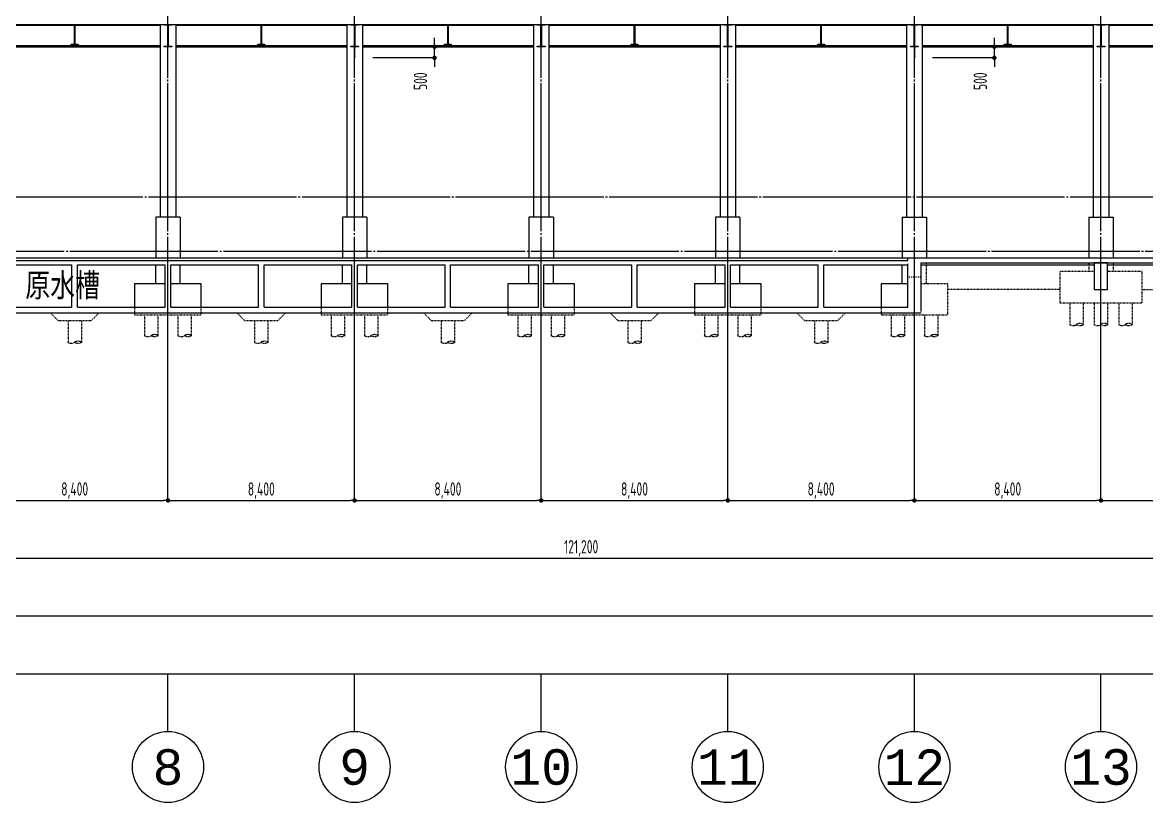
# Model space of a CAD drawing. Header units: millimetres. Extents: x -32710 to 654186, y -254124 to 420220.
# Drawn here: x 82650 to 133250, y 358700 to 393818 of the extents above; entities that cross this region are included whole.
import ezdxf
from ezdxf.enums import TextEntityAlignment as Align

# ---------------------------------------------------------------- set-up
doc = ezdxf.new("R2010")
doc.units = ezdxf.units.MM
doc.header["$LTSCALE"] = 1000
doc.linetypes.add('TPH12-SEC-@E$0$CENTERK5', pattern=[6.916, 6.667, -0.083, 0.083, -0.083])
doc.linetypes.add('TPH12-SEC-@E$0$DOTK1', pattern=[0.1, 0.05, -0.05])
for name, color, linetype in [('TPH12-SEC-@E$0$FLAG', 252, 'Continuous'), ('TPH12-SEC-@E$0$H-SIN', 252, 'TPH12-SEC-@E$0$CENTERK5'), ('TPH12-SEC-@E$0$KABE1', 252, 'Continuous'), ('TPH12-SEC-@E$0$KABE3', 252, 'Continuous'), ('TPH12-SEC-@E$0$KABED', 252, 'TPH12-SEC-@E$0$DOTK1'), ('TPH12-SEC-@E$0$SIAGE1', 252, 'Continuous'), ('TPH12-SEC-@E$0$SIAGE3', 252, 'Continuous'), ('TPH12-SEC-@E$0$SIN-M', 252, 'Continuous'), ('TPH12-SEC-@E$0$STEEL2', 252, 'Continuous'), ('TPH12-SEC-@E$0$STEEL3', 252, 'Continuous'), ('TPH12-SEC-@E$0$SUGATA3', 252, 'Continuous'), ('TPH12-SEC-@E$0$SUGATAD', 252, 'TPH12-SEC-@E$0$DOTK1'), ('TPH12-SEC-@E$0$TEXT2', 252, 'Continuous')]:
    doc.layers.add(name, color=color, linetype=linetype)
doc.styles.add('TPH12-SEC-@E$0$ATS', font='monotxt', dxfattribs={"bigfont": 'BIGFONT'})
doc.styles.add('TPH12-SEC-@E$0$dim-txt', font='isocp.shx', dxfattribs={"width": 0.7, "bigfont": 'chineset.shx'})
doc.styles.add('TPH12-SEC-@E$0$TEXT', font='romans.shx', dxfattribs={"width": 0.85, "bigfont": 'BIGFONT.shx'})
doc.dimstyles.new('TPH12-SEC-@E$0$ARCH-dim-2000', dxfattribs={"dimscale": 2000, "dimtxt": 0.3, "dimasz": 0.1, "dimexe": 0.1, "dimexo": 0.1, "dimgap": 0.05, "dimtad": 1, "dimdec": 0, "dimrnd": 0.1, "dimdsep": 46, "dimlunit": 6, "dimtxsty": 'TPH12-SEC-@E$0$dim-txt', "dimblk": 'TPH12-SEC-@E$0$_Dot', "dimblk1": 'TPH12-SEC-@E$0$_Origin', "dimblk2": 'TPH12-SEC-@E$0$_Origin', "dimcen": 2, "dimclrd": 256, "dimclre": 256, "dimclrt": 256, "dimadec": 0, "dimazin": 0, "dimtfac": 1, "dimtdec": 1, "dimtix": 1, "dimtmove": 2, "dimatfit": 3, "dimldrblk": 'TPH12-SEC-@E$0$_Origin', "dimfxl": 1, "dimtvp": 1, "dimtolj": 1, "dimarcsym": 0})

# ---------------------------------------------------------------- blocks, each defined once
blk = doc.blocks.new('TPH12-SEC-@E$0$_Dot')
at = {"color": 0, "linetype": 'ByBlock', "lineweight": -2}
blk.add_line((-0.5, 0), (-1, 0), dxfattribs=at)
at = {"color": 0, "linetype": 'ByBlock', "const_width": 0.5}
blk.add_lwpolyline([(-0.25, 0, 1), (0.25, 0, 1)], format="xyb", close=True, dxfattribs=at)
blk = doc.blocks.new('*D2598')
at = {"layer": 'DEFPOINTS', "color": 0, "transparency": 16777216}
for p in [(29200, 364500), (290800, 364500), (290800, 364500)]:
    blk.add_point(p, dxfattribs=at)
at = {"layer": 'TPH12-SEC-@E$0$SIN-M', "lineweight": -2, "transparency": 16777216}
blk.add_line((29400, 364500), (290600, 364500), dxfattribs=at)
at = {"layer": 'TPH12-SEC-@E$0$SIN-M', "lineweight": -2, "transparency": 16777216, "xscale": 200, "yscale": 200, "zscale": 200, "rotation": 180}
blk.add_blockref('TPH12-SEC-@E$0$_Dot', (29200, 364500), dxfattribs=at)
at = {"layer": 'TPH12-SEC-@E$0$SIN-M', "lineweight": -2, "transparency": 16777216, "xscale": 200, "yscale": 200, "zscale": 200}
blk.add_blockref('TPH12-SEC-@E$0$_Dot', (290800, 364500), dxfattribs=at)
at = {"layer": 'TPH12-SEC-@E$0$SIN-M', "transparency": 16777216, "insert": (160000, 364945), "char_height": 600, "attachment_point": 5, "style": 'TPH12-SEC-@E$0$dim-txt'}
blk.add_mtext('\\A1;261,600', dxfattribs=at)
blk = doc.blocks.new('TPH12-SEC-@E$0$_Origin')
at = {"color": 0, "linetype": 'ByBlock', "lineweight": -2}
blk.add_line((0, 0), (-1, 0), dxfattribs=at)
blk.add_circle((0, 0), 0.5, dxfattribs=at)
blk = doc.blocks.new('*D2580')
at = {"layer": 'DEFPOINTS', "color": 0, "transparency": 16777216}
for p in [(47200, 369700), (168400, 369700), (168400, 369700)]:
    blk.add_point(p, dxfattribs=at)
at = {"layer": 'TPH12-SEC-@E$0$SIN-M', "lineweight": -2, "transparency": 16777216}
blk.add_line((47400, 369700), (168200, 369700), dxfattribs=at)
at = {"layer": 'TPH12-SEC-@E$0$SIN-M', "lineweight": -2, "transparency": 16777216, "xscale": 200, "yscale": 200, "zscale": 200, "rotation": 180}
blk.add_blockref('TPH12-SEC-@E$0$_Dot', (47200, 369700), dxfattribs=at)
at = {"layer": 'TPH12-SEC-@E$0$SIN-M', "lineweight": -2, "transparency": 16777216, "xscale": 200, "yscale": 200, "zscale": 200}
blk.add_blockref('TPH12-SEC-@E$0$_Dot', (168400, 369700), dxfattribs=at)
at = {"layer": 'TPH12-SEC-@E$0$SIN-M', "transparency": 16777216, "insert": (107800, 370145), "char_height": 600, "attachment_point": 5, "style": 'TPH12-SEC-@E$0$dim-txt'}
blk.add_mtext('\\A1;121,200', dxfattribs=at)
blk = doc.blocks.new('*D2583')
at = {"layer": 'DEFPOINTS', "color": 0, "transparency": 16777216}
for p in [(47200, 367100), (272800, 367100), (272800, 367100)]:
    blk.add_point(p, dxfattribs=at)
at = {"layer": 'TPH12-SEC-@E$0$SIN-M', "lineweight": -2, "transparency": 16777216}
blk.add_line((47400, 367100), (272600, 367100), dxfattribs=at)
at = {"layer": 'TPH12-SEC-@E$0$SIN-M', "lineweight": -2, "transparency": 16777216, "xscale": 200, "yscale": 200, "zscale": 200, "rotation": 180}
blk.add_blockref('TPH12-SEC-@E$0$_Dot', (47200, 367100), dxfattribs=at)
at = {"layer": 'TPH12-SEC-@E$0$SIN-M', "lineweight": -2, "transparency": 16777216, "xscale": 200, "yscale": 200, "zscale": 200}
blk.add_blockref('TPH12-SEC-@E$0$_Dot', (272800, 367100), dxfattribs=at)
at = {"layer": 'TPH12-SEC-@E$0$SIN-M', "transparency": 16777216, "insert": (160000, 367545), "char_height": 600, "attachment_point": 5, "style": 'TPH12-SEC-@E$0$dim-txt'}
blk.add_mtext('\\A1;225,600', dxfattribs=at)
blk = doc.blocks.new('*D2588')
at = {"layer": 'DEFPOINTS', "color": 0, "transparency": 16777216}
for p in [(80800, 372300), (89200, 372300), (89200, 372300)]:
    blk.add_point(p, dxfattribs=at)
at = {"layer": 'TPH12-SEC-@E$0$SIN-M', "lineweight": -2, "transparency": 16777216}
blk.add_line((81000, 372300), (89000, 372300), dxfattribs=at)
at = {"layer": 'TPH12-SEC-@E$0$SIN-M', "lineweight": -2, "transparency": 16777216, "xscale": 200, "yscale": 200, "zscale": 200, "rotation": 180}
blk.add_blockref('TPH12-SEC-@E$0$_Dot', (80800, 372300), dxfattribs=at)
at = {"layer": 'TPH12-SEC-@E$0$SIN-M', "lineweight": -2, "transparency": 16777216, "xscale": 200, "yscale": 200, "zscale": 200}
blk.add_blockref('TPH12-SEC-@E$0$_Dot', (89200, 372300), dxfattribs=at)
at = {"layer": 'TPH12-SEC-@E$0$SIN-M', "transparency": 16777216, "insert": (85000, 372745), "char_height": 600, "attachment_point": 5, "style": 'TPH12-SEC-@E$0$dim-txt'}
blk.add_mtext('\\A1;8,400', dxfattribs=at)
blk = doc.blocks.new('*D2589')
at = {"layer": 'DEFPOINTS', "color": 0, "transparency": 16777216}
for p in [(89200, 372300), (97600, 372300), (97600, 372300)]:
    blk.add_point(p, dxfattribs=at)
at = {"layer": 'TPH12-SEC-@E$0$SIN-M', "lineweight": -2, "transparency": 16777216}
blk.add_line((89400, 372300), (97400, 372300), dxfattribs=at)
at = {"layer": 'TPH12-SEC-@E$0$SIN-M', "lineweight": -2, "transparency": 16777216, "xscale": 200, "yscale": 200, "zscale": 200, "rotation": 180}
blk.add_blockref('TPH12-SEC-@E$0$_Dot', (89200, 372300), dxfattribs=at)
at = {"layer": 'TPH12-SEC-@E$0$SIN-M', "lineweight": -2, "transparency": 16777216, "xscale": 200, "yscale": 200, "zscale": 200}
blk.add_blockref('TPH12-SEC-@E$0$_Dot', (97600, 372300), dxfattribs=at)
at = {"layer": 'TPH12-SEC-@E$0$SIN-M', "transparency": 16777216, "insert": (93400, 372745), "char_height": 600, "attachment_point": 5, "style": 'TPH12-SEC-@E$0$dim-txt'}
blk.add_mtext('\\A1;8,400', dxfattribs=at)
blk = doc.blocks.new('*D2590')
at = {"layer": 'DEFPOINTS', "color": 0, "transparency": 16777216}
for p in [(97600, 372300), (106000, 372300), (106000, 372300)]:
    blk.add_point(p, dxfattribs=at)
at = {"layer": 'TPH12-SEC-@E$0$SIN-M', "lineweight": -2, "transparency": 16777216}
blk.add_line((97800, 372300), (105800, 372300), dxfattribs=at)
at = {"layer": 'TPH12-SEC-@E$0$SIN-M', "lineweight": -2, "transparency": 16777216, "xscale": 200, "yscale": 200, "zscale": 200, "rotation": 180}
blk.add_blockref('TPH12-SEC-@E$0$_Dot', (97600, 372300), dxfattribs=at)
at = {"layer": 'TPH12-SEC-@E$0$SIN-M', "lineweight": -2, "transparency": 16777216, "xscale": 200, "yscale": 200, "zscale": 200}
blk.add_blockref('TPH12-SEC-@E$0$_Dot', (106000, 372300), dxfattribs=at)
at = {"layer": 'TPH12-SEC-@E$0$SIN-M', "transparency": 16777216, "insert": (101800, 372745), "char_height": 600, "attachment_point": 5, "style": 'TPH12-SEC-@E$0$dim-txt'}
blk.add_mtext('\\A1;8,400', dxfattribs=at)
blk = doc.blocks.new('*D2591')
at = {"layer": 'DEFPOINTS', "color": 0, "transparency": 16777216}
for p in [(106000, 372300), (114400, 372300), (114400, 372300)]:
    blk.add_point(p, dxfattribs=at)
at = {"layer": 'TPH12-SEC-@E$0$SIN-M', "lineweight": -2, "transparency": 16777216}
blk.add_line((106200, 372300), (114200, 372300), dxfattribs=at)
at = {"layer": 'TPH12-SEC-@E$0$SIN-M', "lineweight": -2, "transparency": 16777216, "xscale": 200, "yscale": 200, "zscale": 200, "rotation": 180}
blk.add_blockref('TPH12-SEC-@E$0$_Dot', (106000, 372300), dxfattribs=at)
at = {"layer": 'TPH12-SEC-@E$0$SIN-M', "lineweight": -2, "transparency": 16777216, "xscale": 200, "yscale": 200, "zscale": 200}
blk.add_blockref('TPH12-SEC-@E$0$_Dot', (114400, 372300), dxfattribs=at)
at = {"layer": 'TPH12-SEC-@E$0$SIN-M', "transparency": 16777216, "insert": (110200, 372745), "char_height": 600, "attachment_point": 5, "style": 'TPH12-SEC-@E$0$dim-txt'}
blk.add_mtext('\\A1;8,400', dxfattribs=at)
blk = doc.blocks.new('*D2592')
at = {"layer": 'DEFPOINTS', "color": 0, "transparency": 16777216}
for p in [(114400, 372300), (122800, 372300), (122800, 372300)]:
    blk.add_point(p, dxfattribs=at)
at = {"layer": 'TPH12-SEC-@E$0$SIN-M', "lineweight": -2, "transparency": 16777216}
blk.add_line((114600, 372300), (122600, 372300), dxfattribs=at)
at = {"layer": 'TPH12-SEC-@E$0$SIN-M', "lineweight": -2, "transparency": 16777216, "xscale": 200, "yscale": 200, "zscale": 200, "rotation": 180}
blk.add_blockref('TPH12-SEC-@E$0$_Dot', (114400, 372300), dxfattribs=at)
at = {"layer": 'TPH12-SEC-@E$0$SIN-M', "lineweight": -2, "transparency": 16777216, "xscale": 200, "yscale": 200, "zscale": 200}
blk.add_blockref('TPH12-SEC-@E$0$_Dot', (122800, 372300), dxfattribs=at)
at = {"layer": 'TPH12-SEC-@E$0$SIN-M', "transparency": 16777216, "insert": (118600, 372745), "char_height": 600, "attachment_point": 5, "style": 'TPH12-SEC-@E$0$dim-txt'}
blk.add_mtext('\\A1;8,400', dxfattribs=at)
blk = doc.blocks.new('*D2593')
at = {"layer": 'DEFPOINTS', "color": 0, "transparency": 16777216}
for p in [(122800, 372300), (131200, 372300), (131200, 372300)]:
    blk.add_point(p, dxfattribs=at)
at = {"layer": 'TPH12-SEC-@E$0$SIN-M', "lineweight": -2, "transparency": 16777216}
blk.add_line((123000, 372300), (131000, 372300), dxfattribs=at)
at = {"layer": 'TPH12-SEC-@E$0$SIN-M', "lineweight": -2, "transparency": 16777216, "xscale": 200, "yscale": 200, "zscale": 200, "rotation": 180}
blk.add_blockref('TPH12-SEC-@E$0$_Dot', (122800, 372300), dxfattribs=at)
at = {"layer": 'TPH12-SEC-@E$0$SIN-M', "lineweight": -2, "transparency": 16777216, "xscale": 200, "yscale": 200, "zscale": 200}
blk.add_blockref('TPH12-SEC-@E$0$_Dot', (131200, 372300), dxfattribs=at)
at = {"layer": 'TPH12-SEC-@E$0$SIN-M', "transparency": 16777216, "insert": (127000, 372745), "char_height": 600, "attachment_point": 5, "style": 'TPH12-SEC-@E$0$dim-txt'}
blk.add_mtext('\\A1;8,400', dxfattribs=at)
blk = doc.blocks.new('*D2594')
at = {"layer": 'DEFPOINTS', "color": 0, "transparency": 16777216}
for p in [(131200, 372300), (139600, 372300), (139600, 372300)]:
    blk.add_point(p, dxfattribs=at)
at = {"layer": 'TPH12-SEC-@E$0$SIN-M', "lineweight": -2, "transparency": 16777216}
blk.add_line((131400, 372300), (139400, 372300), dxfattribs=at)
at = {"layer": 'TPH12-SEC-@E$0$SIN-M', "lineweight": -2, "transparency": 16777216, "xscale": 200, "yscale": 200, "zscale": 200, "rotation": 180}
blk.add_blockref('TPH12-SEC-@E$0$_Dot', (131200, 372300), dxfattribs=at)
at = {"layer": 'TPH12-SEC-@E$0$SIN-M', "lineweight": -2, "transparency": 16777216, "xscale": 200, "yscale": 200, "zscale": 200}
blk.add_blockref('TPH12-SEC-@E$0$_Dot', (139600, 372300), dxfattribs=at)
at = {"layer": 'TPH12-SEC-@E$0$SIN-M', "transparency": 16777216, "insert": (135400, 372745), "char_height": 600, "attachment_point": 5, "style": 'TPH12-SEC-@E$0$dim-txt'}
blk.add_mtext('\\A1;8,400', dxfattribs=at)
blk = doc.blocks.new('*D2627')
at = {"layer": 'DEFPOINTS', "color": 0, "transparency": 16777216}
for p in [(101201, 392725), (101201, 392725), (101201, 392225)]:
    blk.add_point(p, dxfattribs=at)
at = {"layer": 'TPH12-SEC-@E$0$SIN-M', "lineweight": -2, "transparency": 16777216}
for p, q in [((101201, 392925), (101201, 393125)), ((101201, 392225), (101201, 392725)), ((101201, 392025), (101201, 391825))]:
    blk.add_line(p, q, dxfattribs=at)
at = {"layer": 'TPH12-SEC-@E$0$SIN-M', "lineweight": -2, "transparency": 16777216, "xscale": 200, "yscale": 200, "zscale": 200}
for p, rotation in [((101201, 392725), 270), ((101201, 392225), 90)]:
    blk.add_blockref('TPH12-SEC-@E$0$_Dot', p, dxfattribs=dict(at, rotation=rotation))
at = {"layer": 'TPH12-SEC-@E$0$SIN-M', "transparency": 16777216, "insert": (100566, 391175), "char_height": 600, "attachment_point": 5, "rotation": 90, "style": 'TPH12-SEC-@E$0$dim-txt'}
blk.add_mtext('\\A1;500', dxfattribs=at)
blk = doc.blocks.new('*D2628')
at = {"layer": 'DEFPOINTS', "color": 0, "transparency": 16777216}
for p in [(126401, 392725), (126401, 392725), (126401, 392225)]:
    blk.add_point(p, dxfattribs=at)
at = {"layer": 'TPH12-SEC-@E$0$SIN-M', "lineweight": -2, "transparency": 16777216}
for p, q in [((126401, 392925), (126401, 393125)), ((126401, 392225), (126401, 392725)), ((126401, 392025), (126401, 391825))]:
    blk.add_line(p, q, dxfattribs=at)
at = {"layer": 'TPH12-SEC-@E$0$SIN-M', "lineweight": -2, "transparency": 16777216, "xscale": 200, "yscale": 200, "zscale": 200}
for p, rotation in [((126401, 392725), 270), ((126401, 392225), 90)]:
    blk.add_blockref('TPH12-SEC-@E$0$_Dot', p, dxfattribs=dict(at, rotation=rotation))
at = {"layer": 'TPH12-SEC-@E$0$SIN-M', "transparency": 16777216, "insert": (125766, 391175), "char_height": 600, "attachment_point": 5, "rotation": 90, "style": 'TPH12-SEC-@E$0$dim-txt'}
blk.add_mtext('\\A1;500', dxfattribs=at)
blk = doc.blocks.new('TPH12-SEC-@E')
at = {"layer": 'TPH12-SEC-@E$0$FLAG'}
for p, q in [((89200, 361900), (89200, 364500)), ((97600, 361900), (97600, 364500)), ((106000, 361900), (106000, 364500)), ((114400, 361900), (114400, 364500)), ((122800, 361900), (122800, 364500)), ((131200, 361900), (131200, 364500))]:
    blk.add_line(p, q, dxfattribs=at)
for centre in [(89200, 360300), (97600, 360300), (106000, 360300), (114400, 360300), (122800, 360300), (131200, 360300)]:
    blk.add_circle(centre, 1600, dxfattribs=at)
at = {"layer": 'TPH12-SEC-@E$0$H-SIN'}
for p, q in [((89200, 377500), (89200, 414000)), ((97600, 377500), (97600, 414000)), ((106000, 377500), (106000, 414000)), ((114400, 377500), (114400, 414000)), ((122800, 377500), (122800, 414000)), ((131200, 377500), (131200, 414000)), ((274800, 385950), (45200, 385950)), ((298929.6, 383500), (18729.6, 383500))]:
    blk.add_line(p, q, dxfattribs=at)
at = {"layer": 'TPH12-SEC-@E$0$KABE1'}
for p, q in [((47000, 393725), (273000, 393725)), ((80925, 382900), (84875, 382900)), ((84875, 381000), (84875, 382900)), ((85125, 381000), (85125, 382900)), ((85125, 382900), (89075, 382900)), ((89075, 381000), (89075, 382900)), ((89325, 381000), (89325, 382900)), ((89325, 382900), (93275, 382900)), ((93275, 381000), (93275, 382900)), ((93525, 381000), (93525, 382900)), ((93525, 382900), (97475, 382900)), ((97475, 381000), (97475, 382900)), ((97725, 381000), (97725, 382900)), ((97725, 382900), (101675, 382900)), ((101675, 381000), (101675, 382900)), ((101925, 381000), (101925, 382900)), ((101925, 382900), (105875, 382900)), ((105875, 381000), (105875, 382900)), ((106125, 381000), (106125, 382900)), ((106125, 382900), (110075, 382900)), ((110075, 381000), (110075, 382900)), ((110325, 381000), (110325, 382900)), ((110325, 382900), (114275, 382900)), ((114275, 381000), (114275, 382900)), ((114525, 381000), (114525, 382900)), ((114525, 382900), (118475, 382900)), ((118475, 381000), (118475, 382900)), ((118725, 381000), (118725, 382900)), ((118725, 382900), (122500, 382900)), ((122500, 381000), (122500, 382900)), ((123100, 383000), (147700, 383000)), ((123100, 380800), (123100, 383000)), ((46900, 380750), (123100, 380750)), ((80925, 381000), (84875, 381000)), ((85125, 381000), (89075, 381000)), ((89325, 381000), (93275, 381000)), ((93525, 381000), (97475, 381000)), ((97725, 381000), (101675, 381000)), ((101925, 381000), (105875, 381000)), ((106125, 381000), (110075, 381000)), ((110325, 381000), (114275, 381000)), ((114525, 381000), (118475, 381000)), ((118725, 381000), (122500, 381000))]:
    blk.add_line(p, q, dxfattribs=at)
blk.add_lwpolyline([(130900, 381800), (131500, 381800), (131500, 383000), (130900, 383000)], close=True, dxfattribs=at)
at = {"layer": 'TPH12-SEC-@E$0$KABE3'}
for p, q in [((47650, 383100), (122500, 383100)), ((122500, 383100), (122500, 383200))]:
    blk.add_line(p, q, dxfattribs=at)
at = {"layer": 'TPH12-SEC-@E$0$KABED'}
for p, q in [((122500, 382900), (122500, 383000)), ((123100, 382350), (122500, 382350))]:
    blk.add_line(p, q, dxfattribs=at)
at = {"layer": 'TPH12-SEC-@E$0$SIAGE1'}
for p, q in [((97600, 392725), (97600, 392225)), ((122800, 392725), (122800, 392225)), ((122500, 383200), (47650, 383200)), ((148550, 383200), (122500, 383200))]:
    blk.add_line(p, q, dxfattribs=at)
at = {"layer": 'TPH12-SEC-@E$0$SIAGE3'}
for p, q in [((123100, 382900), (130900, 382900)), ((131500, 382900), (139300, 382900))]:
    blk.add_line(p, q, dxfattribs=at)
at = {"layer": 'TPH12-SEC-@E$0$SIN-M'}
for p, q in [((101200.8, 392225), (98422.5, 392225)), ((126400.8, 392225), (123622.5, 392225)), ((89200, 372300), (89200, 377500)), ((97600, 372300), (97600, 377500)), ((106000, 372300), (106000, 377500)), ((114400, 372300), (114400, 377500)), ((122800, 372300), (122800, 377500)), ((131200, 372300), (131200, 377500))]:
    blk.add_line(p, q, dxfattribs=at)
at = {"layer": 'TPH12-SEC-@E$0$STEEL2'}
for points in [[(84848.5, 393725), (85151.5, 393725), (85151.5, 393688), (85027.5, 393688, 0.4142136), (85009.5, 393670), (85009.5, 392862, 0.4142136), (85027.5, 392844), (85151.5, 392844), (85151.5, 392807), (84848.5, 392807), (84848.5, 392844), (84972.5, 392844, 0.4142136), (84990.5, 392862), (84990.5, 393670, 0.4142136), (84972.5, 393688), (84848.5, 393688)], [(89025, 393725), (89375, 393725), (89375, 393693), (89227.5, 393693, 0.4142136), (89209.5, 393675), (89209.5, 392775, 0.4142136), (89227.5, 392757), (89375, 392757), (89375, 392725), (89025, 392725), (89025, 392757), (89172.5, 392757, 0.4142136), (89190.5, 392775), (89190.5, 393675, 0.4142136), (89172.5, 393693), (89025, 393693)], [(93248.5, 393725), (93551.5, 393725), (93551.5, 393688), (93427.5, 393688, 0.4142136), (93409.5, 393670), (93409.5, 392862, 0.4142136), (93427.5, 392844), (93551.5, 392844), (93551.5, 392807), (93248.5, 392807), (93248.5, 392844), (93372.5, 392844, 0.4142136), (93390.5, 392862), (93390.5, 393670, 0.4142136), (93372.5, 393688), (93248.5, 393688)], [(97425, 393725), (97775, 393725), (97775, 393693), (97627.5, 393693, 0.4142136), (97609.5, 393675), (97609.5, 392775, 0.4142136), (97627.5, 392757), (97775, 392757), (97775, 392725), (97425, 392725), (97425, 392757), (97572.5, 392757, 0.4142136), (97590.5, 392775), (97590.5, 393675, 0.4142136), (97572.5, 393693), (97425, 393693)], [(101648.5, 393725), (101951.5, 393725), (101951.5, 393688), (101827.5, 393688, 0.4142136), (101809.5, 393670), (101809.5, 392862, 0.4142136), (101827.5, 392844), (101951.5, 392844), (101951.5, 392807), (101648.5, 392807), (101648.5, 392844), (101772.5, 392844, 0.4142136), (101790.5, 392862), (101790.5, 393670, 0.4142136), (101772.5, 393688), (101648.5, 393688)], [(105825, 393725), (106175, 393725), (106175, 393693), (106027.5, 393693, 0.4142136), (106009.5, 393675), (106009.5, 392775, 0.4142136), (106027.5, 392757), (106175, 392757), (106175, 392725), (105825, 392725), (105825, 392757), (105972.5, 392757, 0.4142136), (105990.5, 392775), (105990.5, 393675, 0.4142136), (105972.5, 393693), (105825, 393693)], [(110048.5, 393725), (110351.5, 393725), (110351.5, 393688), (110227.5, 393688, 0.4142136), (110209.5, 393670), (110209.5, 392862, 0.4142136), (110227.5, 392844), (110351.5, 392844), (110351.5, 392807), (110048.5, 392807), (110048.5, 392844), (110172.5, 392844, 0.4142136), (110190.5, 392862), (110190.5, 393670, 0.4142136), (110172.5, 393688), (110048.5, 393688)], [(114225, 393725), (114575, 393725), (114575, 393693), (114427.5, 393693, 0.4142136), (114409.5, 393675), (114409.5, 392775, 0.4142136), (114427.5, 392757), (114575, 392757), (114575, 392725), (114225, 392725), (114225, 392757), (114372.5, 392757, 0.4142136), (114390.5, 392775), (114390.5, 393675, 0.4142136), (114372.5, 393693), (114225, 393693)], [(118448.5, 393725), (118751.5, 393725), (118751.5, 393688), (118627.5, 393688, 0.4142136), (118609.5, 393670), (118609.5, 392862, 0.4142136), (118627.5, 392844), (118751.5, 392844), (118751.5, 392807), (118448.5, 392807), (118448.5, 392844), (118572.5, 392844, 0.4142136), (118590.5, 392862), (118590.5, 393670, 0.4142136), (118572.5, 393688), (118448.5, 393688)], [(122625, 393725), (122975, 393725), (122975, 393693), (122827.5, 393693, 0.4142136), (122809.5, 393675), (122809.5, 392775, 0.4142136), (122827.5, 392757), (122975, 392757), (122975, 392725), (122625, 392725), (122625, 392757), (122772.5, 392757, 0.4142136), (122790.5, 392775), (122790.5, 393675, 0.4142136), (122772.5, 393693), (122625, 393693)], [(126848.5, 393725), (127151.5, 393725), (127151.5, 393688), (127027.5, 393688, 0.4142136), (127009.5, 393670), (127009.5, 392862, 0.4142136), (127027.5, 392844), (127151.5, 392844), (127151.5, 392807), (126848.5, 392807), (126848.5, 392844), (126972.5, 392844, 0.4142136), (126990.5, 392862), (126990.5, 393670, 0.4142136), (126972.5, 393688), (126848.5, 393688)], [(131025, 393725), (131375, 393725), (131375, 393693), (131227.5, 393693, 0.4142136), (131209.5, 393675), (131209.5, 392775, 0.4142136), (131227.5, 392757), (131375, 392757), (131375, 392725), (131025, 392725), (131025, 392757), (131172.5, 392757, 0.4142136), (131190.5, 392775), (131190.5, 393675, 0.4142136), (131172.5, 393693), (131025, 393693)]]:
    blk.add_lwpolyline(points, format="xyb", close=True, dxfattribs=at)
at = {"layer": 'TPH12-SEC-@E$0$STEEL3', "linetype": 'Continuous'}
for p, q in [((81150, 393689), (88850, 393689)), ((89550, 393689), (97250, 393689)), ((97950, 393689), (105650, 393689)), ((106350, 393689), (114050, 393689)), ((114750, 393689), (122450, 393689)), ((123100, 393689), (130850, 393689)), ((131550, 393689), (139250, 393689)), ((88850, 392761), (81150, 392761)), ((81150, 392725), (88850, 392725)), ((97250, 392761), (89550, 392761)), ((89550, 392725), (97250, 392725)), ((105650, 392761), (97950, 392761)), ((97950, 392725), (105650, 392725)), ((114050, 392761), (106350, 392761)), ((106350, 392725), (114050, 392725)), ((122450, 392761), (114750, 392761)), ((114750, 392725), (122450, 392725)), ((130850, 392761), (123150, 392761)), ((123150, 392725), (130850, 392725)), ((139250, 392761), (131550, 392761)), ((131550, 392725), (139250, 392725))]:
    blk.add_line(p, q, dxfattribs=at)
at = {"layer": 'TPH12-SEC-@E$0$STEEL3'}
for p, q in [((88850, 393725), (88850, 385050)), ((89550, 393725), (89550, 385050)), ((97250, 393725), (97250, 385050)), ((97950, 393725), (97950, 385050)), ((105650, 393725), (105650, 385050)), ((106350, 393725), (106350, 385050)), ((114050, 393725), (114050, 385050)), ((114750, 393725), (114750, 385050)), ((122450, 393725), (122450, 385050)), ((123150, 393725), (123150, 385050)), ((130850, 393725), (130850, 385050)), ((131550, 393725), (131550, 385050))]:
    blk.add_line(p, q, dxfattribs=at)
at = {"layer": 'TPH12-SEC-@E$0$SUGATA3'}
for p, q in [((89750, 385050), (88650, 385050)), ((88650, 385050), (88650, 383200)), ((89750, 385050), (89750, 383200)), ((98150, 385050), (97050, 385050)), ((97050, 385050), (97050, 383200)), ((98150, 385050), (98150, 383200)), ((106550, 385050), (105450, 385050)), ((105450, 385050), (105450, 383200)), ((106550, 385050), (106550, 383200)), ((114950, 385050), (113850, 385050)), ((113850, 385050), (113850, 383200)), ((114950, 385050), (114950, 383200)), ((122250, 385050), (122250, 383200)), ((122250, 385050), (123350, 385050)), ((123350, 385050), (123350, 383200)), ((130650, 385050), (130650, 383200)), ((130650, 385050), (131750, 385050)), ((131750, 385050), (131750, 383200))]:
    blk.add_line(p, q, dxfattribs=at)
at = {"layer": 'TPH12-SEC-@E$0$SUGATA3', "ltscale": 0.5}
for p, q in [((88650, 382050), (88650, 382900)), ((89750, 382050), (89750, 382900)), ((97050, 382050), (97050, 382900)), ((98150, 382050), (98150, 382900)), ((105450, 382050), (105450, 382900)), ((106550, 382050), (106550, 382900)), ((113850, 382050), (113850, 382900)), ((114950, 382050), (114950, 382900)), ((122250, 382050), (122250, 382900))]:
    blk.add_line(p, q, dxfattribs=at)
for points in [[(89075, 382050), (87700, 382050), (87700, 381000)], [(90700, 381000), (90700, 382050), (89325, 382050)], [(97475, 382050), (96100, 382050), (96100, 381000)], [(99100, 381000), (99100, 382050), (97725, 382050)], [(105875, 382050), (104500, 382050), (104500, 381000)], [(107500, 381000), (107500, 382050), (106125, 382050)], [(114275, 382050), (112900, 382050), (112900, 381000)], [(115900, 381000), (115900, 382050), (114525, 382050)], [(122500, 382050), (121300, 382050), (121300, 381000)]]:
    blk.add_lwpolyline(points, dxfattribs=at)
at = {"layer": 'TPH12-SEC-@E$0$SUGATAD', "ltscale": 0.5}
for p, q in [((123350, 382050), (123350, 383000)), ((130650, 383000), (130650, 382600)), ((131750, 383000), (131750, 382600)), ((129350, 381800), (124300, 381800)), ((133050, 381800), (138850, 381800)), ((129800, 381150), (129800, 380221)), ((130400, 381150), (130400, 380221)), ((130900, 381150), (130900, 380221)), ((131500, 381150), (131500, 380221)), ((132000, 381150), (132000, 380221)), ((132600, 381150), (132600, 380221)), ((88150, 380650), (88150, 379721)), ((88750, 380650), (88750, 379721)), ((89650, 380650), (89650, 379721)), ((90250, 380650), (90250, 379721)), ((96550, 380650), (96550, 379721)), ((97150, 380650), (97150, 379721)), ((98050, 380650), (98050, 379721)), ((98650, 380650), (98650, 379721)), ((104950, 380650), (104950, 379721)), ((105550, 380650), (105550, 379721)), ((106450, 380650), (106450, 379721)), ((107050, 380650), (107050, 379721)), ((113350, 380650), (113350, 379721)), ((113950, 380650), (113950, 379721)), ((114850, 380650), (114850, 379721)), ((115450, 380650), (115450, 379721)), ((121750, 380650), (121750, 379721)), ((122350, 380650), (122350, 379721)), ((123250, 380650), (123250, 379721)), ((123850, 380650), (123850, 379721)), ((84700, 380350), (84700, 379421)), ((85300, 380350), (85300, 379421)), ((93100, 380350), (93100, 379421)), ((93700, 380350), (93700, 379421)), ((101500, 380350), (101500, 379421)), ((102100, 380350), (102100, 379421)), ((109900, 380350), (109900, 379421)), ((110500, 380350), (110500, 379421)), ((118300, 380350), (118300, 379421)), ((118900, 380350), (118900, 379421))]:
    blk.add_line(p, q, dxfattribs=at)
for points in [[(130900, 382600), (129350, 382600), (129350, 381200), (133050, 381200), (133050, 382600), (131500, 382600)], [(121300, 381000), (121300, 380650), (124300, 380650), (124300, 382050), (123100, 382050)], [(83900, 380750), (84250, 380400), (85750, 380400), (86100, 380750)], [(87700, 381000), (87700, 380650), (90700, 380650), (90700, 381000)], [(92300, 380750), (92650, 380400), (94150, 380400), (94500, 380750)], [(96100, 381000), (96100, 380650), (99100, 380650), (99100, 381000)], [(100700, 380750), (101050, 380400), (102550, 380400), (102900, 380750)], [(104500, 381000), (104500, 380650), (107500, 380650), (107500, 381000)], [(109100, 380750), (109450, 380400), (110950, 380400), (111300, 380750)], [(112900, 381000), (112900, 380650), (115900, 380650), (115900, 381000)], [(117500, 380750), (117850, 380400), (119350, 380400), (119700, 380750)]]:
    blk.add_lwpolyline(points, dxfattribs=at)
at = {"layer": 'TPH12-SEC-@E$0$SUGATAD', "ltscale": 0.5, "extrusion": (0, 0, -1)}
for centre in [(129950, 380221), (131050, 380221), (132150, 380221), (88300, 379721), (89800, 379721), (96700, 379721), (98200, 379721), (105100, 379721), (106600, 379721), (113500, 379721), (115000, 379721), (121900, 379721), (123400, 379721), (84850, 379421), (93250, 379421), (101650, 379421), (110050, 379421), (118450, 379421)]:
    blk.add_ellipse(centre, major_axis=(-150, 0), ratio=0.3797917, start_param=3.1415927, end_param=6.2831853, dxfattribs=at)
at = {"layer": 'TPH12-SEC-@E$0$SUGATAD', "ltscale": 0.5}
for centre in [(130250, 380221), (131350, 380221), (132450, 380221), (88600, 379721), (90100, 379721), (97000, 379721), (98500, 379721), (105400, 379721), (106900, 379721), (113800, 379721), (115300, 379721), (122200, 379721), (123700, 379721), (85150, 379421), (93550, 379421), (101950, 379421), (110350, 379421), (118750, 379421)]:
    blk.add_ellipse(centre, major_axis=(150, 0), ratio=0.3797917, dxfattribs=at)
at = {"layer": 'TPH12-SEC-@E$0$FLAG', "style": 'TPH12-SEC-@E$0$ATS'}
for s, p in [('8', (89200, 360300)), ('9', (97600, 360300)), ('10', (106000, 360300)), ('11', (114400, 360300)), ('12', (122800, 360300)), ('13', (131200, 360300))]:
    blk.add_text(s, height=1600, dxfattribs=at).set_placement(p, align=Align.MIDDLE)
at = {"layer": 'TPH12-SEC-@E$0$TEXT2', "style": 'TPH12-SEC-@E$0$TEXT', "width": 0.85}
blk.add_text('原水槽', height=1200, dxfattribs=at).set_placement((84459.5, 381953.2), align=Align.MIDDLE_CENTER)
at = {"layer": 'TPH12-SEC-@E$0$SIN-M'}
for base, p1, p2, picture, middle in [((101200.8, 392725), (101200.8, 392225), (101200.8, 392725), '*D2627', (100565.6, 391175.5)), ((126400.8, 392725), (126400.8, 392225), (126400.8, 392725), '*D2628', (125765.6, 391175.5))]:
    dim = blk.add_linear_dim(base=base, p1=p1, p2=p2, angle=90, dimstyle='TPH12-SEC-@E$0$ARCH-dim-2000', dxfattribs=at)
    dim.commit()
    dim.dimension.update_dxf_attribs({"geometry": picture, "text_midpoint": middle, "dimtype": 129})
for base, p1, p2, picture, middle in [((89200, 372300), (80800, 372300), (89200, 372300), '*D2588', (85000, 372745)), ((97600, 372300), (89200, 372300), (97600, 372300), '*D2589', (93400, 372745)), ((106000, 372300), (97600, 372300), (106000, 372300), '*D2590', (101800, 372745)), ((114400, 372300), (106000, 372300), (114400, 372300), '*D2591', (110200, 372745)), ((122800, 372300), (114400, 372300), (122800, 372300), '*D2592', (118600, 372745)), ((131200, 372300), (122800, 372300), (131200, 372300), '*D2593', (127000, 372745)), ((139600, 372300), (131200, 372300), (139600, 372300), '*D2594', (135400, 372745)), ((168400, 369700), (47200, 369700), (168400, 369700), '*D2580', (107800, 370145.1)), ((272800, 367100), (47200, 367100), (272800, 367100), '*D2583', (160000, 367545.1)), ((290800, 364500), (29200, 364500), (290800, 364500), '*D2598', (160000, 364945.1))]:
    dim = blk.add_linear_dim(base=base, p1=p1, p2=p2, dimstyle='TPH12-SEC-@E$0$ARCH-dim-2000', dxfattribs=at)
    dim.commit()
    dim.dimension.update_dxf_attribs({"geometry": picture, "text_midpoint": middle})

msp = doc.modelspace()

# ---------------------------------------------------------------- block references
msp.add_blockref('TPH12-SEC-@E', (0, 0))

doc.saveas('drawing.dxf')
